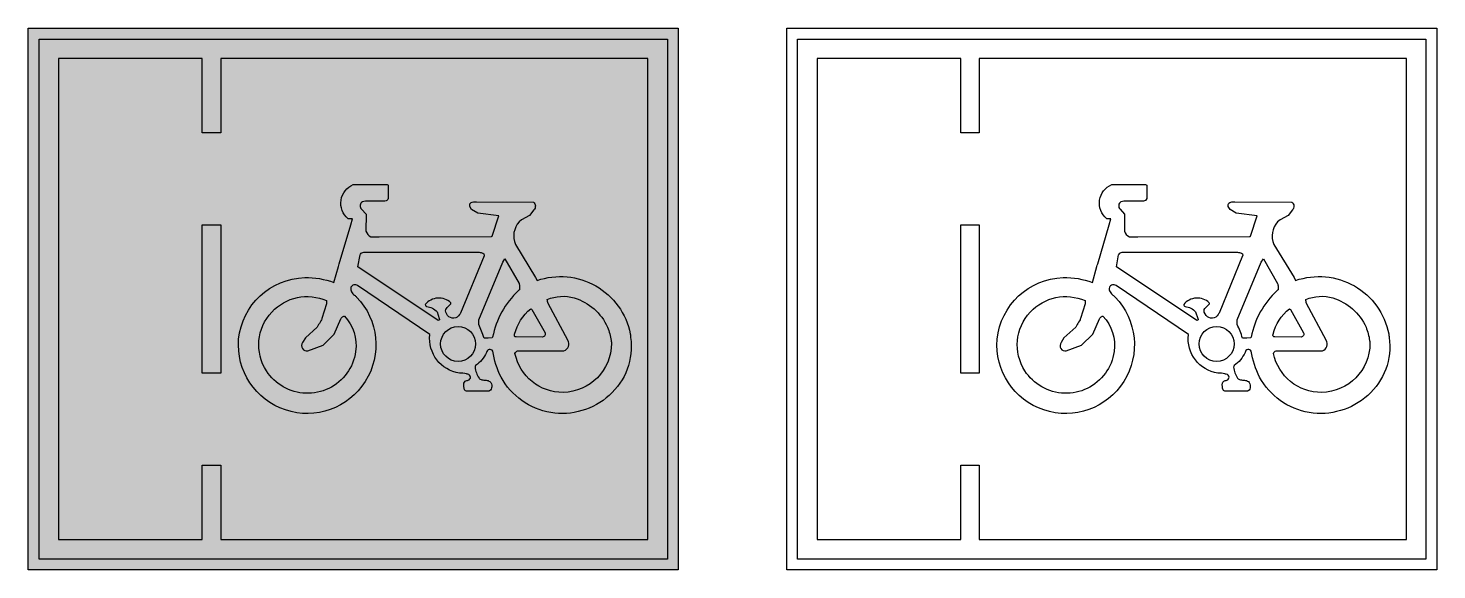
# Model space of a CAD drawing. Extents: x -550 to 750, y 200 to 700.
import ezdxf

# ---------------------------------------------------------------- set-up
doc = ezdxf.new("R2010")
doc.units = 0
doc.header["$MEASUREMENT"] = 0

msp = doc.modelspace()

# ---------------------------------------------------------------- hatches: boundary and pattern name
h = msp.add_hatch(color=5)
h.paths.add_polyline_path([(-550.0000000000001, 200), (-550.0000000000001, 700), (49.99999999999989, 700), (49.99999999999989, 200)])
h.paths.add_polyline_path([(-540.0000000000001, 210), (-540.0000000000001, 690), (39.99999999999989, 690), (39.99999999999989, 210)], flags=16)
h.paths.add_polyline_path([(-372.3150000000001, 672), (-372.3150000000001, 603.5), (-389.3150000000001, 603.5), (-389.3150000000001, 672), (-522.0000000000001, 672), (-522.0000000000001, 228), (-389.3150000000001, 228), (-389.3150000000001, 296.5), (-372.3150000000001, 296.5), (-372.3150000000001, 228), (21.99999999999989, 228), (21.99999999999989, 672)], flags=0)
h.paths.add_polyline_path([(-389.3150000000001, 381.501), (-389.3150000000001, 518.501), (-372.3150000000001, 518.501), (-372.3150000000001, 381.501)], flags=0)
edge = h.paths.add_edge_path(flags=0)
edge.add_arc((-284.7367693041405, 447.0135), 10.17427265649044, -8.219085332201189, 8.219085332201303, ccw=False)
edge.add_line((-274.6670000000001, 445.559), (-278.8670000000001, 431.898))
edge.add_arc((-292.7896948215429, 435.8526602139197), 14.47345046978687, 340.0823434307278, 344.14311203379606, ccw=False)
edge.add_arc((-348.3850486757701, 471.1185736844477), 80.03015982734404, 326.0256645004005, 329.8498486604643, ccw=False)
edge.add_arc((-264.0686197587692, 415.4610205061544), 21.01709137379938, 148.6483033695971, 156.0490550621443)
edge.add_line((-283.2760000000001, 423.9930000000001), (-294.1970000000001, 414.101))
edge.add_line((-294.1970000000001, 414.101), (-296.7170000000001, 409.776))
edge.add_arc((-292.7301012576828, 406.8844555543678), 4.925077751930168, 144.0480658874333, 278.6191559128607)
edge.add_line((-291.9920000000001, 402.015), (-277.8170000000001, 407.423))
edge.add_line((-277.8170000000001, 407.423), (-267.5260000000001, 417.671))
edge.add_line((-267.5260000000001, 417.671), (-261.4360000000001, 431.6780000000001))
edge.add_arc((-256.6223100247669, 429.2916299976564), 5.372743523168203, 119.06015571445829, 153.6302459954175, ccw=False)
edge.add_arc((-258.3316007403163, 432.11715388666), 2.076242761971436, 85.86805292381268, 115.7005428113115, ccw=False)
edge.add_arc((-286.0265380921107, 407.3429015620897), 38.67786979273934, -8.624261214055196, 43.953050262264924, ccw=False)
edge.add_arc((-292.1938801934497, 407.7750602296176), 44.84304180116855, 239.9179378426484, 352.01146367565104, ccw=False)
edge.add_arc((-292.9481160155806, 407.3726029819031), 44.11904348435375, 212.6224340178857, 240.5035399253082, ccw=False)
edge.add_arc((-292.8223454584711, 407.6350392693208), 44.36671682580771, 136.8126598178037, 212.8203199278594, ccw=False)
edge.add_arc((-292.5462676229373, 407.6663516600265), 44.54708428159435, 66.3369845988131, 137.0850417105399, ccw=False)
edge = h.paths.add_edge_path(flags=0)
edge.add_line((-245.7380000000002, 479.644), (-243.7000000000001, 490.687))
edge.add_arc((-240.0908913769314, 489.2071669454748), 3.900714155430319, 130.8446751469668, 157.7050319074946, ccw=False)
edge.add_arc((-239.3510853756146, 487.605533498839), 5.617389990839825, 92.14156805778839, 125.86264221004109, ccw=False)
edge.add_arc((-237.6423859690435, 437.1956954412888), 56.05614804352773, 90.46467250658287, 91.9614255441154, ccw=False)
edge.add_line((-238.0970000000001, 493.25), (-133.8890000000001, 493.111))
edge.add_arc((-136.4068358471598, 474.7562693713769), 18.52661959998522, 70.8718702488037, 82.18912123533948, ccw=False)
edge.add_arc((-130.9189678331887, 490.5853481939751), 1.773220281283503, -2.8882159641913177, 70.8063356035434, ccw=False)
edge.add_arc((-135.9997176714136, 490.7201116670695), 6.855381906799699, 352.18540923980953, 358.1265900100189, ccw=False)
edge.add_line((-129.2080000000002, 489.788), (-150.9110000000001, 437.038))
edge.add_arc((-172.1294859552029, 450.2214800217521), 24.98055827468787, 324.51353322213646, 328.1464688727798, ccw=False)
edge.add_arc((-157.6364912068517, 438.8303230486703), 6.62323658654109, 217.058078553798, 331.9911640348761, ccw=False)
edge.add_line((-162.9220000000001, 434.839), (-164.6020000000001, 437.798))
edge.add_arc((-160.6580902669909, 438.9402265149002), 4.105984095617707, 128.2663460842402, 196.1519580275259, ccw=False)
edge.add_line((-163.2010000000001, 442.164), (-159.9450000000002, 445.409))
edge.add_arc((-162.9109440268577, 445.8237357538117), 2.994800446764631, 352.0397950714687, 372.1293215586406)
edge.add_arc((-171.0466207781327, 434.8311456185639), 16.04590926017068, 46.40962337000123, 141.138456475143)
edge.add_arc((-181.4676354635014, 444.9110114559739), 2.073399328707506, 180.3319233169599, 211.1010197676838)
edge.add_arc((-180.4979265252856, 445.7708526121204), 3.356131730327871, 215.1221057053368, 236.3216977851342)
edge.add_arc((-182.7340318625249, 430.1100847566465), 12.87337918372791, 38.70530073852609, 88.33060277487692, ccw=False)
edge.add_line((-172.6880000000001, 438.16), (-170.5860000000001, 432.082))
edge.add_arc((-171.3018803050368, 431.2995991826161), 1.060488401719899, -105.76460952379011, 47.5421419499138, ccw=False)
edge.add_line((-171.5900000000001, 430.279), (-245.7380000000002, 479.644))
edge = h.paths.add_edge_path(flags=0)
edge.add_arc((-153.2270000000001, 408.523), 16.13299999999998, 0, 180, ccw=False)
edge.add_arc((-153.2270000000001, 408.523), 16.13299999999998, -180, 0, ccw=False)
edge = h.paths.add_edge_path(flags=0)
edge.add_line((-109.9940000000001, 487.056), (-97.00500000000011, 464.296))
edge.add_arc((-107.2829490462019, 460.000857090892), 11.13932175700037, 16.727612777526588, 22.679993058364516, ccw=False)
edge.add_arc((-99.57556767763431, 462.0965637695773), 3.161966096543043, -13.65691247215318, 20.55983472458371, ccw=False)
edge.add_arc((-146.9425167700909, 459.955), 50.45880376109078, -1.5842190393224769, 1.5842190393224769, ccw=False)
edge.add_arc((-49.88960742164266, 404.5664217445296), 71.3310231280449, 130.8044910585522, 132.0428401914546)
edge.add_arc((-43.68253944065123, 399.6679345447952), 79.13680720477961, 133.0052349462727, 168.9682457453809)
edge.add_line((-121.3570000000001, 414.811), (-121.9330000000001, 414.056))
edge.add_line((-121.9330000000001, 414.056), (-125.4910000000001, 413.88))
edge.add_arc((-125.8301768459856, 492.8725322149782), 78.99326038762557, 267.47445449575866, 270.2460141713584, ccw=False)
edge.add_arc((-227.5581723214617, 382.4167002596414), 103.1854364591978, 17.79766509218454, 25.19452473090812)
edge.add_line((-134.1890000000001, 426.342), (-134.1890000000001, 430.867))
edge.add_line((-134.1890000000001, 430.867), (-111.9850000000001, 483.99))
edge.add_line((-111.9850000000001, 483.99), (-109.9940000000001, 487.056))
edge = h.paths.add_edge_path(flags=0)
edge.add_arc((-86.88686567759287, 438.5691481228517), 2.530332991665282, 47.61054426944531, 71.16588328576461, ccw=False)
edge.add_line((-85.18100000000015, 440.438), (-72.99800000000016, 418.771))
edge.add_arc((-75.54384159266294, 417.6259361606071), 2.79150149762038, -84.78267488942708, 24.217172363679822, ccw=False)
edge.add_line((-75.29000000000008, 414.846), (-99.57600000000014, 414.965))
edge.add_arc((-99.52477654278954, 416.7288377693634), 1.764581400559784, 152.9978484993961, 268.3365458498975, ccw=False)
edge.add_arc((-59.23170072209934, 407.2189856725692), 43.11635768578649, 128.4961550627187, 166.1639812896442, ccw=False)
edge = h.paths.add_edge_path(flags=0)
edge.add_line((-98.27800000000013, 402.144), (-55.62500000000011, 402.119))
edge.add_arc((-57.56737154042918, 408.3678531494082), 6.543773596628908, 287.2671508554233, 393.0433610592376)
edge.add_line((-52.08200000000011, 411.936), (-70.13200000000006, 445.706))
edge.add_arc((-61.25679164476701, 449.4876681533456), 9.647296894510239, 179.754527341354, 203.0785363190042, ccw=False)
edge.add_arc((-56.21602874063791, 414.8821676093733), 37.63162891000112, 74.24480728976403, 112.97374056466171, ccw=False)
edge.add_arc((-61.06330570453868, 403.1817602296653), 50.23067925738705, 24.466054928473113, 72.5470578565251, ccw=False)
edge.add_arc((-56.39864414090287, 406.6105558531813), 44.58068219795833, 6.595429797061513, 22.937721015999728, ccw=False)
edge.add_arc((15.35894785130871, 417.4850739889291), 28.06808305202022, 191.8297429883698, 193.5140871129859)
edge.add_arc((-20.01453937169203, 409.2241167977383), 8.259772946582139, -0.43089125074180856, 11.890667037341473, ccw=False)
edge.add_arc((-56.97400339075207, 409.0226437704006), 45.21921812472619, -89.10034115795679, 0.1765739606927923, ccw=False)
edge.add_arc((-56.74552450056947, 408.6979833103753), 44.89156589476241, 191.524805895946, 270.614588734936, ccw=False)
edge.add_arc((-96.53673194778418, 397.9202971842079), 4.568553371232276, 112.4044452719032, 156.6777122079889, ccw=False)
edge = h.paths.add_edge_path(flags=0)
edge.add_line((-179.2670000000001, 417.116), (-245.9670000000001, 462.385))
edge.add_arc((-248.3832372349098, 458.9779786288967), 4.176840552201933, 54.65598387826054, 154.3350617188033)
edge.add_arc((-247.5229069447795, 459.3603890327295), 4.840114112434393, 162.857610036368, 215.2201511753543)
edge.add_arc((-243.8312460686516, 460.5734783166703), 8.630955901139373, 207.6433855333192, 234.3389383134453)
edge.add_arc((-286.5606422532345, 409.7166777584987), 57.82245951418396, 46.70825267499532, 49.31083595752739, ccw=False)
edge.add_arc((-292.5446193386084, 407.7386205694295), 63.43646331804095, -184.59713967085895, 43.99837929304192, ccw=False)
edge.add_arc((-292.6940502479218, 406.4828651583531), 63.40075598313874, 91.8935678370612, 174.2607757143302, ccw=False)
edge.add_arc((-293.2618136005157, 399.0533532318528), 70.81211689830374, 68.99738217330872, 91.23577889827652, ccw=False)
edge.add_line((-267.8820000000001, 465.161), (-263.6970000000001, 479.878))
edge.add_arc((-220.310645503202, 468.6000734065303), 44.82819854477221, 161.9512752015241, 165.4289079201348, ccw=False)
edge.add_line((-262.9330000000002, 482.489), (-252.3590000000002, 518.317))
edge.add_line((-252.3590000000002, 518.317), (-250.7130000000001, 524.076))
edge.add_line((-250.7130000000001, 524.076), (-254.6800000000001, 524.053))
edge.add_arc((-242.7340042812731, 538.4193660954221), 18.6841988990574, 112.6224076026678, 230.2556226905365, ccw=False)
edge.add_line((-249.9210000000001, 555.6659999999999), (-218.7700000000001, 555.7))
edge.add_arc((-218.8625459353252, 554.447597138332), 1.2558175337443, 24.63162379394629, 85.77382655735948, ccw=False)
edge.add_line((-217.7210000000001, 554.971), (-217.6980000000001, 542.743))
edge.add_arc((-221.3982073442695, 544.0829437982449), 3.935350527340505, 279.9680816918855, 340.093327014786, ccw=False)
edge.add_line((-220.7170000000001, 540.207), (-238.7720000000001, 540.158))
edge.add_arc((-237.2464867498562, 521.9992122341486), 18.2227540125416, 94.8021218957068, 103.6536288298536)
edge.add_arc((-239.357309389149, 536.0499551933779), 4.262992149900499, 120.923001195687, 227.122326784529)
edge.add_line((-242.2580000000002, 532.9259999999999), (-238.1080000000001, 528.323))
edge.add_line((-238.1080000000001, 528.323), (-238.3130000000002, 512.668))
edge.add_arc((-229.536816659846, 515.5151235551665), 9.2264568799937, 197.9738288859656, 242.7316316126322)
edge.add_line((-233.7640000000001, 507.314), (-229.3380000000001, 507.306))
edge.add_arc((-228.4272524461367, 479.5211896549827), 27.79973285870657, 87.52548763496299, 91.87740400840318, ccw=False)
edge.add_line((-227.2270000000001, 507.295), (-226.0420000000001, 507.295))
edge.add_line((-226.0420000000001, 507.295), (-122.8070000000001, 507.582))
edge.add_arc((-123.8482643960981, 510.5276464576795), 3.124270250189824, 289.468127494109, 309.6185574101256)
edge.add_line((-121.8560000000001, 508.121), (-115.6640000000001, 526.6419999999999))
edge.add_line((-115.6640000000001, 526.6419999999999), (-135.1330000000002, 529.1990000000001))
edge.add_line((-135.1330000000002, 529.1990000000001), (-140.7450000000001, 532.742))
edge.add_line((-140.7450000000001, 532.742), (-142.412, 535.446))
edge.add_arc((-137.3456231768675, 536.615471265258), 5.199599710962182, 174.3541960097356, 192.9979171868591, ccw=False)
edge.add_arc((-140.0299145926377, 536.9213132595796), 2.498566062993701, 137.6342213712652, 175.2779580271107, ccw=False)
edge.add_arc((-139.552661574027, 536.1414850477403), 3.386267467523829, 99.83371680108752, 133.3226499484465, ccw=False)
edge.add_arc((-137.7459533870912, 524.1661353888761), 15.49650429016615, 84.52719175760461, 98.85350911302089, ccw=False)
edge.add_line((-136.2680000000001, 539.592), (-83.69600000000014, 539.535))
edge.add_arc((-86.958612308078, 535.7102580063029), 5.027254756939541, -43.73179101965792, 49.53489042535398, ccw=False)
edge.add_line((-83.32600000000014, 532.235), (-87.34400000000016, 527.029))
edge.add_line((-87.34400000000016, 527.029), (-94.59600000000012, 523.224))
edge.add_line((-94.59600000000012, 523.224), (-96.8850000000001, 521.1519999999999))
edge.add_arc((-82.43415648145827, 508.0465542487427), 19.50844911151395, 137.7951677273127, 203.073390973758)
edge.add_line((-100.3820000000001, 500.401), (-81.73900000000015, 469.796))
edge.add_line((-81.73900000000015, 469.796), (-80.30300000000011, 467.098))
edge.add_arc((-58.72829393789414, 405.1409429747023), 65.605981868289, 11.196547221325375, 109.1991555006837, ccw=False)
edge.add_arc((-85.70666066313817, 406.8693713786878), 91.9969393589175, 4.72220726249509, 6.873907665718377, ccw=False)
edge.add_arc((-53.39567108569932, 406.0257199023379), 59.96735297172371, -48.631136816524304, 8.068931674305418, ccw=False)
edge.add_arc((-57.0552065632018, 408.818189589036), 64.48791273054196, 208.7157809584082, 312.16924191717055, ccw=False)
edge.add_arc((-38.40518903201233, 414.8395820594395), 83.81812166549996, 188.8695907818918, 206.1995358646199, ccw=False)
edge.add_arc((-123.8459036612936, 400.2757783881041), 3.095229582309252, 31.99999626757655, 173.9686917267738)
edge.add_arc((-156.38051937099, 414.9363359696192), 32.75955419134027, 306.2098426259724, 334.04962476582136, ccw=False)
edge.add_arc((-135.3151129171011, 387.0903343033386), 2.220908116217218, 140.466744961739, 179.7506401237418)
edge.add_arc((-116.8112892682846, 388.9319472217756), 20.80552007368848, 185.0514934632542, 214.9912299218389)
edge.add_arc((-130.6354055215192, 379.4114773064393), 4.022763930394254, 216.813284404743, 260.6639100686031)
edge.add_arc((-124.6012286414893, 414.1904789469174), 39.3212096952867, 260.2089786121091, 265.9183988002225)
edge.add_arc((-127.7826541263211, 368.193068735483), 6.786727391154695, 55.61660351887838, 86.76779422705329, ccw=False)
edge.add_arc((-127.4655591487018, 369.726012084928), 5.376586445430986, -7.502437001769124, 49.16639170773328, ccw=False)
edge.add_arc((-130.2996438872383, 369.5251951663328), 8.180012616137658, 340.6437115598348, 356.4872467972988, ccw=False)
edge.add_arc((-125.2576949593061, 368.0017201522295), 2.927460106520222, 290.2385493199862, 336.063937995944, ccw=False)
edge.add_arc((-127.9210681737116, 375.8957013156336), 11.25779737365621, 282.38760528236537, 289.058616276017, ccw=False)
edge.add_line((-125.5060000000001, 364.9), (-144.6200000000001, 364.864))
edge.add_arc((-143.6969543919855, 371.7854034745519), 6.982681379814917, 247.82920928831942, 262.40379654606295, ccw=False)
edge.add_arc((-145.6519478850803, 366.8853729507255), 1.707628501686316, 203.6631960020996, 246.5315769984816, ccw=False)
edge.add_arc((-136.4624985747058, 370.2791663614091), 11.50119085607485, 170.4111432962244, 200.7734286020953, ccw=False)
edge.add_arc((-144.3938563369541, 371.5538775715861), 3.468904507694295, 130.5928226901096, 169.3493702590289, ccw=False)
edge.add_arc((-145.0823862556883, 372.0855300151682), 2.623152514811634, 94.38615568425939, 126.7259347549033, ccw=False)
edge.add_arc((-145.5277276975222, 378.9677411497578), 4.273753816607961, 273.2827203393327, 293.9183646939848)
edge.add_arc((-144.5711970605811, 377.7380856190251), 2.787340899216601, 286.169044293209, 443.5897579722203)
edge.add_arc((-150.1223818260995, 366.7570182548819), 14.94847883998748, 66.91025564363358, 72.20119950789056)
edge.add_arc((-151.294780830519, 349.7886229426591), 31.7252892402902, 79.5728993883582, 91.19605274691182)
edge.add_arc((-147.2656427358922, 413.3820725205084), 32.21845870253834, 173.3448051713755, 261.6273460560751, ccw=False)
h = msp.add_hatch(color=7)
h.paths.add_polyline_path([(-540.0000000000001, 210), (-540.0000000000001, 690), (39.99999999999989, 690), (39.99999999999989, 210)])
h.paths.add_polyline_path([(-372.3150000000001, 672), (-372.3150000000001, 603.5), (-389.3150000000001, 603.5), (-389.3150000000001, 672), (-522.0000000000001, 672), (-522.0000000000001, 228), (-389.3150000000001, 228), (-389.3150000000001, 296.5), (-372.3150000000001, 296.5), (-372.3150000000001, 228), (21.99999999999989, 228), (21.99999999999989, 672)], flags=16)
h.paths.add_polyline_path([(-389.3150000000001, 381.501), (-389.3150000000001, 518.501), (-372.3150000000001, 518.501), (-372.3150000000001, 381.501)], flags=0)
edge = h.paths.add_edge_path(flags=0)
edge.add_line((-179.2670000000001, 417.116), (-245.9670000000001, 462.385))
edge.add_arc((-248.3832372349098, 458.9779786288967), 4.176840552201933, 54.65598387826054, 154.3350617188033)
edge.add_arc((-247.5229069447795, 459.3603890327295), 4.840114112434393, 162.857610036368, 215.2201511753543)
edge.add_arc((-243.8312460686516, 460.5734783166703), 8.630955901139373, 207.6433855333192, 234.3389383134453)
edge.add_arc((-286.5606422532345, 409.7166777584987), 57.82245951418396, 46.70825267499532, 49.31083595752739, ccw=False)
edge.add_arc((-292.5446193386084, 407.7386205694295), 63.43646331804095, -184.59713967085895, 43.99837929304192, ccw=False)
edge.add_arc((-292.6940502479218, 406.4828651583531), 63.40075598313874, 91.8935678370612, 174.2607757143302, ccw=False)
edge.add_arc((-293.2618136005157, 399.0533532318528), 70.81211689830374, 68.99738217330872, 91.23577889827652, ccw=False)
edge.add_line((-267.8820000000001, 465.161), (-263.6970000000001, 479.878))
edge.add_arc((-220.310645503202, 468.6000734065303), 44.82819854477221, 161.9512752015241, 165.4289079201348, ccw=False)
edge.add_line((-262.9330000000002, 482.489), (-252.3590000000002, 518.317))
edge.add_line((-252.3590000000002, 518.317), (-250.7130000000001, 524.076))
edge.add_line((-250.7130000000001, 524.076), (-254.6800000000001, 524.053))
edge.add_arc((-242.7340042812731, 538.4193660954221), 18.6841988990574, 112.6224076026678, 230.2556226905365, ccw=False)
edge.add_line((-249.9210000000001, 555.6659999999999), (-218.7700000000001, 555.7))
edge.add_arc((-218.8625459353252, 554.447597138332), 1.2558175337443, 24.63162379394629, 85.77382655735948, ccw=False)
edge.add_line((-217.7210000000001, 554.971), (-217.6980000000001, 542.743))
edge.add_arc((-221.3982073442695, 544.0829437982449), 3.935350527340505, 279.9680816918855, 340.093327014786, ccw=False)
edge.add_line((-220.7170000000001, 540.207), (-238.7720000000001, 540.158))
edge.add_arc((-237.2464867498562, 521.9992122341486), 18.2227540125416, 94.8021218957068, 103.6536288298536)
edge.add_arc((-239.357309389149, 536.0499551933779), 4.262992149900499, 120.923001195687, 227.122326784529)
edge.add_line((-242.2580000000002, 532.9259999999999), (-238.1080000000001, 528.323))
edge.add_line((-238.1080000000001, 528.323), (-238.3130000000002, 512.668))
edge.add_arc((-229.536816659846, 515.5151235551665), 9.2264568799937, 197.9738288859656, 242.7316316126322)
edge.add_line((-233.7640000000001, 507.314), (-229.3380000000001, 507.306))
edge.add_arc((-228.4272524461367, 479.5211896549827), 27.79973285870657, 87.52548763496299, 91.87740400840318, ccw=False)
edge.add_line((-227.2270000000001, 507.295), (-226.0420000000001, 507.295))
edge.add_line((-226.0420000000001, 507.295), (-122.8070000000001, 507.582))
edge.add_arc((-123.8482643960981, 510.5276464576795), 3.124270250189824, 289.468127494109, 309.6185574101256)
edge.add_line((-121.8560000000001, 508.121), (-115.6640000000001, 526.6419999999999))
edge.add_line((-115.6640000000001, 526.6419999999999), (-135.1330000000002, 529.1990000000001))
edge.add_line((-135.1330000000002, 529.1990000000001), (-140.7450000000001, 532.742))
edge.add_line((-140.7450000000001, 532.742), (-142.412, 535.446))
edge.add_arc((-137.3456231768675, 536.615471265258), 5.199599710962182, 174.3541960097356, 192.9979171868591, ccw=False)
edge.add_arc((-140.0299145926377, 536.9213132595796), 2.498566062993701, 137.6342213712652, 175.2779580271107, ccw=False)
edge.add_arc((-139.552661574027, 536.1414850477403), 3.386267467523829, 99.83371680108752, 133.3226499484465, ccw=False)
edge.add_arc((-137.7459533870912, 524.1661353888761), 15.49650429016615, 84.52719175760461, 98.85350911302089, ccw=False)
edge.add_line((-136.2680000000001, 539.592), (-83.69600000000014, 539.535))
edge.add_arc((-86.958612308078, 535.7102580063029), 5.027254756939541, -43.73179101965792, 49.53489042535398, ccw=False)
edge.add_line((-83.32600000000014, 532.235), (-87.34400000000016, 527.029))
edge.add_line((-87.34400000000016, 527.029), (-94.59600000000012, 523.224))
edge.add_line((-94.59600000000012, 523.224), (-96.8850000000001, 521.1519999999999))
edge.add_arc((-82.43415648145827, 508.0465542487427), 19.50844911151395, 137.7951677273127, 203.073390973758)
edge.add_line((-100.3820000000001, 500.401), (-81.73900000000015, 469.796))
edge.add_line((-81.73900000000015, 469.796), (-80.30300000000011, 467.098))
edge.add_arc((-58.72829393789414, 405.1409429747023), 65.605981868289, 11.196547221325375, 109.1991555006837, ccw=False)
edge.add_arc((-85.70666066313817, 406.8693713786878), 91.9969393589175, 4.72220726249509, 6.873907665718377, ccw=False)
edge.add_arc((-53.39567108569932, 406.0257199023379), 59.96735297172371, -48.631136816524304, 8.068931674305418, ccw=False)
edge.add_arc((-57.0552065632018, 408.818189589036), 64.48791273054196, 208.7157809584082, 312.16924191717055, ccw=False)
edge.add_arc((-38.40518903201233, 414.8395820594395), 83.81812166549996, 188.8695907818918, 206.1995358646199, ccw=False)
edge.add_arc((-123.8459036612936, 400.2757783881041), 3.095229582309252, 31.99999626757655, 173.9686917267738)
edge.add_arc((-156.38051937099, 414.9363359696192), 32.75955419134027, 306.2098426259724, 334.04962476582136, ccw=False)
edge.add_arc((-135.3151129171011, 387.0903343033386), 2.220908116217218, 140.466744961739, 179.7506401237418)
edge.add_arc((-116.8112892682846, 388.9319472217756), 20.80552007368848, 185.0514934632542, 214.9912299218389)
edge.add_arc((-130.6354055215192, 379.4114773064393), 4.022763930394254, 216.813284404743, 260.6639100686031)
edge.add_arc((-124.6012286414893, 414.1904789469174), 39.3212096952867, 260.2089786121091, 265.9183988002225)
edge.add_arc((-127.7826541263211, 368.193068735483), 6.786727391154695, 55.61660351887838, 86.76779422705329, ccw=False)
edge.add_arc((-127.4655591487018, 369.726012084928), 5.376586445430986, -7.502437001769124, 49.16639170773328, ccw=False)
edge.add_arc((-130.2996438872383, 369.5251951663328), 8.180012616137658, 340.6437115598348, 356.4872467972988, ccw=False)
edge.add_arc((-125.2576949593061, 368.0017201522295), 2.927460106520222, 290.2385493199862, 336.063937995944, ccw=False)
edge.add_arc((-127.9210681737116, 375.8957013156336), 11.25779737365621, 282.38760528236537, 289.058616276017, ccw=False)
edge.add_line((-125.5060000000001, 364.9), (-144.6200000000001, 364.864))
edge.add_arc((-143.6969543919855, 371.7854034745519), 6.982681379814917, 247.82920928831942, 262.40379654606295, ccw=False)
edge.add_arc((-145.6519478850803, 366.8853729507255), 1.707628501686316, 203.6631960020996, 246.5315769984816, ccw=False)
edge.add_arc((-136.4624985747058, 370.2791663614091), 11.50119085607485, 170.4111432962244, 200.7734286020953, ccw=False)
edge.add_arc((-144.3938563369541, 371.5538775715861), 3.468904507694295, 130.5928226901096, 169.3493702590289, ccw=False)
edge.add_arc((-145.0823862556883, 372.0855300151682), 2.623152514811634, 94.38615568425939, 126.7259347549033, ccw=False)
edge.add_arc((-145.5277276975222, 378.9677411497578), 4.273753816607961, 273.2827203393327, 293.9183646939848)
edge.add_arc((-144.5711970605811, 377.7380856190251), 2.787340899216601, 286.169044293209, 443.5897579722203)
edge.add_arc((-150.1223818260995, 366.7570182548819), 14.94847883998748, 66.91025564363358, 72.20119950789056)
edge.add_arc((-151.294780830519, 349.7886229426591), 31.7252892402902, 79.5728993883582, 91.19605274691182)
edge.add_arc((-147.2656427358922, 413.3820725205084), 32.21845870253834, 173.3448051713755, 261.6273460560751, ccw=False)
edge = h.paths.add_edge_path(flags=0)
edge.add_arc((-284.7367693041405, 447.0135), 10.17427265649044, -8.219085332201189, 8.219085332201303, ccw=False)
edge.add_line((-274.6670000000001, 445.559), (-278.8670000000001, 431.898))
edge.add_arc((-292.7896948215429, 435.8526602139197), 14.47345046978687, 340.0823434307278, 344.14311203379606, ccw=False)
edge.add_arc((-348.3850486757701, 471.1185736844477), 80.03015982734404, 326.0256645004005, 329.8498486604643, ccw=False)
edge.add_arc((-264.0686197587692, 415.4610205061544), 21.01709137379938, 148.6483033695971, 156.0490550621443)
edge.add_line((-283.2760000000001, 423.9930000000001), (-294.1970000000001, 414.101))
edge.add_line((-294.1970000000001, 414.101), (-296.7170000000001, 409.776))
edge.add_arc((-292.7301012576828, 406.8844555543678), 4.925077751930168, 144.0480658874333, 278.6191559128607)
edge.add_line((-291.9920000000001, 402.015), (-277.8170000000001, 407.423))
edge.add_line((-277.8170000000001, 407.423), (-267.5260000000001, 417.671))
edge.add_line((-267.5260000000001, 417.671), (-261.4360000000001, 431.6780000000001))
edge.add_arc((-256.6223100247669, 429.2916299976564), 5.372743523168203, 119.06015571445829, 153.6302459954175, ccw=False)
edge.add_arc((-258.3316007403163, 432.11715388666), 2.076242761971436, 85.86805292381268, 115.7005428113115, ccw=False)
edge.add_arc((-286.0265380921107, 407.3429015620897), 38.67786979273934, -8.624261214055196, 43.953050262264924, ccw=False)
edge.add_arc((-292.1938801934497, 407.7750602296176), 44.84304180116855, 239.9179378426484, 352.01146367565104, ccw=False)
edge.add_arc((-292.9481160155806, 407.3726029819031), 44.11904348435375, 212.6224340178857, 240.5035399253082, ccw=False)
edge.add_arc((-292.8223454584711, 407.6350392693208), 44.36671682580771, 136.8126598178037, 212.8203199278594, ccw=False)
edge.add_arc((-292.5462676229373, 407.6663516600265), 44.54708428159435, 66.3369845988131, 137.0850417105399, ccw=False)
edge = h.paths.add_edge_path(flags=0)
edge.add_arc((-153.2270000000001, 408.523), 16.13299999999998, 0, 180, ccw=False)
edge.add_arc((-153.2270000000001, 408.523), 16.13299999999998, -180, 0, ccw=False)
edge = h.paths.add_edge_path(flags=0)
edge.add_line((-245.7380000000002, 479.644), (-243.7000000000001, 490.687))
edge.add_arc((-240.0908913769314, 489.2071669454748), 3.900714155430319, 130.8446751469668, 157.7050319074946, ccw=False)
edge.add_arc((-239.3510853756146, 487.605533498839), 5.617389990839825, 92.14156805778839, 125.86264221004109, ccw=False)
edge.add_arc((-237.6423859690435, 437.1956954412888), 56.05614804352773, 90.46467250658287, 91.9614255441154, ccw=False)
edge.add_line((-238.0970000000001, 493.25), (-133.8890000000001, 493.111))
edge.add_arc((-136.4068358471598, 474.7562693713769), 18.52661959998522, 70.8718702488037, 82.18912123533948, ccw=False)
edge.add_arc((-130.9189678331887, 490.5853481939751), 1.773220281283503, -2.8882159641913177, 70.8063356035434, ccw=False)
edge.add_arc((-135.9997176714136, 490.7201116670695), 6.855381906799699, 352.18540923980953, 358.1265900100189, ccw=False)
edge.add_line((-129.2080000000002, 489.788), (-150.9110000000001, 437.038))
edge.add_arc((-172.1294859552029, 450.2214800217521), 24.98055827468787, 324.51353322213646, 328.1464688727798, ccw=False)
edge.add_arc((-157.6364912068517, 438.8303230486703), 6.62323658654109, 217.058078553798, 331.9911640348761, ccw=False)
edge.add_line((-162.9220000000001, 434.839), (-164.6020000000001, 437.798))
edge.add_arc((-160.6580902669909, 438.9402265149002), 4.105984095617707, 128.2663460842402, 196.1519580275259, ccw=False)
edge.add_line((-163.2010000000001, 442.164), (-159.9450000000002, 445.409))
edge.add_arc((-162.9109440268577, 445.8237357538117), 2.994800446764631, 352.0397950714687, 372.1293215586406)
edge.add_arc((-171.0466207781327, 434.8311456185639), 16.04590926017068, 46.40962337000123, 141.138456475143)
edge.add_arc((-181.4676354635014, 444.9110114559739), 2.073399328707506, 180.3319233169599, 211.1010197676838)
edge.add_arc((-180.4979265252856, 445.7708526121204), 3.356131730327871, 215.1221057053368, 236.3216977851342)
edge.add_arc((-182.7340318625249, 430.1100847566465), 12.87337918372791, 38.70530073852609, 88.33060277487692, ccw=False)
edge.add_line((-172.6880000000001, 438.16), (-170.5860000000001, 432.082))
edge.add_arc((-171.3018803050368, 431.2995991826161), 1.060488401719899, -105.76460952379011, 47.5421419499138, ccw=False)
edge.add_line((-171.5900000000001, 430.279), (-245.7380000000002, 479.644))
edge = h.paths.add_edge_path(flags=0)
edge.add_arc((-86.88686567759287, 438.5691481228517), 2.530332991665282, 47.61054426944531, 71.16588328576461, ccw=False)
edge.add_line((-85.18100000000015, 440.438), (-72.99800000000016, 418.771))
edge.add_arc((-75.54384159266294, 417.6259361606071), 2.79150149762038, -84.78267488942708, 24.217172363679822, ccw=False)
edge.add_line((-75.29000000000008, 414.846), (-99.57600000000014, 414.965))
edge.add_arc((-99.52477654278954, 416.7288377693634), 1.764581400559784, 152.9978484993961, 268.3365458498975, ccw=False)
edge.add_arc((-59.23170072209934, 407.2189856725692), 43.11635768578649, 128.4961550627187, 166.1639812896442, ccw=False)
edge = h.paths.add_edge_path(flags=0)
edge.add_line((-109.9940000000001, 487.056), (-97.00500000000011, 464.296))
edge.add_arc((-107.2829490462019, 460.000857090892), 11.13932175700037, 16.727612777526588, 22.679993058364516, ccw=False)
edge.add_arc((-99.57556767763431, 462.0965637695773), 3.161966096543043, -13.65691247215318, 20.55983472458371, ccw=False)
edge.add_arc((-146.9425167700909, 459.955), 50.45880376109078, -1.5842190393224769, 1.5842190393224769, ccw=False)
edge.add_arc((-49.88960742164266, 404.5664217445296), 71.3310231280449, 130.8044910585522, 132.0428401914546)
edge.add_arc((-43.68253944065123, 399.6679345447952), 79.13680720477961, 133.0052349462727, 168.9682457453809)
edge.add_line((-121.3570000000001, 414.811), (-121.9330000000001, 414.056))
edge.add_line((-121.9330000000001, 414.056), (-125.4910000000001, 413.88))
edge.add_arc((-125.8301768459856, 492.8725322149782), 78.99326038762557, 267.47445449575866, 270.2460141713584, ccw=False)
edge.add_arc((-227.5581723214617, 382.4167002596414), 103.1854364591978, 17.79766509218454, 25.19452473090812)
edge.add_line((-134.1890000000001, 426.342), (-134.1890000000001, 430.867))
edge.add_line((-134.1890000000001, 430.867), (-111.9850000000001, 483.99))
edge.add_line((-111.9850000000001, 483.99), (-109.9940000000001, 487.056))
edge = h.paths.add_edge_path(flags=0)
edge.add_line((-98.27800000000013, 402.144), (-55.62500000000011, 402.119))
edge.add_arc((-57.56737154042918, 408.3678531494082), 6.543773596628908, 287.2671508554233, 393.0433610592376)
edge.add_line((-52.08200000000011, 411.936), (-70.13200000000006, 445.706))
edge.add_arc((-61.25679164476701, 449.4876681533456), 9.647296894510239, 179.754527341354, 203.0785363190042, ccw=False)
edge.add_arc((-56.21602874063791, 414.8821676093733), 37.63162891000112, 74.24480728976403, 112.97374056466171, ccw=False)
edge.add_arc((-61.06330570453868, 403.1817602296653), 50.23067925738705, 24.466054928473113, 72.5470578565251, ccw=False)
edge.add_arc((-56.39864414090287, 406.6105558531813), 44.58068219795833, 6.595429797061513, 22.937721015999728, ccw=False)
edge.add_arc((15.35894785130871, 417.4850739889291), 28.06808305202022, 191.8297429883698, 193.5140871129859)
edge.add_arc((-20.01453937169203, 409.2241167977383), 8.259772946582139, -0.43089125074180856, 11.890667037341473, ccw=False)
edge.add_arc((-56.97400339075207, 409.0226437704006), 45.21921812472619, -89.10034115795679, 0.1765739606927923, ccw=False)
edge.add_arc((-56.74552450056947, 408.6979833103753), 44.89156589476241, 191.524805895946, 270.614588734936, ccw=False)
edge.add_arc((-96.53673194778418, 397.9202971842079), 4.568553371232276, 112.4044452719032, 156.6777122079889, ccw=False)

# ---------------------------------------------------------------- linework, layer by layer
at = {"color": 5}
msp.add_lwpolyline([(-550.0000000000001, 200), (-550.0000000000001, 700), (49.99999999999989, 700), (49.99999999999989, 200)], close=True, dxfattribs=at)
for points in [[(-540.0000000000001, 210), (-540.0000000000001, 690), (39.99999999999989, 690), (39.99999999999989, 210)], [(150, 200), (150, 700), (750, 700), (750, 200)], [(160, 210), (160, 690), (740, 690), (740, 210)], [(-372.3150000000001, 672), (-372.3150000000001, 603.5), (-389.3150000000001, 603.5), (-389.3150000000001, 672), (-522.0000000000001, 672), (-522.0000000000001, 228), (-389.3150000000001, 228), (-389.3150000000001, 296.5), (-372.3150000000001, 296.5), (-372.3150000000001, 228), (21.99999999999989, 228), (21.99999999999989, 672)], [(327.685, 672), (327.685, 603.5), (310.685, 603.5), (310.685, 672), (178, 672), (178, 228), (310.685, 228), (310.685, 296.5), (327.685, 296.5), (327.685, 228), (722, 228), (722, 672)], [(-389.3150000000001, 381.501), (-389.3150000000001, 518.501), (-372.3150000000001, 518.501), (-372.3150000000001, 381.501)], [(310.685, 381.501), (310.685, 518.501), (327.685, 518.501), (327.685, 381.501)]]:
    msp.add_lwpolyline(points, close=True)
for points in [[(-179.2670000000001, 417.116), (-245.9670000000001, 462.385, 0.464604), (-252.1480000000001, 460.787, 0.232535), (-251.4770000000001, 456.569, 0.117011), (-248.8630000000002, 453.561, -0.0113564), (-246.9110000000001, 451.804, -1.54866), (-355.7770000000001, 412.823, -0.375712), (-294.7890000000001, 469.849, -0.097339), (-267.8820000000001, 465.161), (-263.6970000000001, 479.878, -0.0151752), (-262.9330000000002, 482.489), (-252.3590000000002, 518.317), (-250.7130000000001, 524.076), (-254.6800000000001, 524.053, -0.563662), (-249.9210000000001, 555.6659999999999), (-218.7700000000001, 555.7, -0.273298), (-217.7210000000001, 554.971), (-217.6980000000001, 542.743, -0.268535), (-220.7170000000001, 540.207), (-238.7720000000001, 540.158, 0.0386412), (-241.5480000000001, 539.707, 0.4996680000000001), (-242.2580000000002, 532.9259999999999), (-238.1080000000001, 528.323), (-238.3130000000002, 512.668, 0.197814), (-233.7640000000001, 507.314), (-229.3380000000001, 507.306, -0.0189911), (-227.2270000000001, 507.295), (-226.0420000000001, 507.295), (-122.8070000000001, 507.582, 0.08815010000000001), (-121.8560000000001, 508.121), (-115.6640000000001, 526.6419999999999), (-135.1330000000002, 529.1990000000001), (-140.7450000000001, 532.742), (-142.412, 535.446, -0.0815285), (-142.5200000000001, 537.127, -0.165745), (-141.8760000000001, 538.605, -0.147172), (-140.1310000000001, 539.4780000000001, -0.06259189999999999), (-136.2680000000001, 539.592), (-83.69600000000014, 539.535, -0.431013), (-83.32600000000014, 532.235), (-87.34400000000016, 527.029), (-94.59600000000012, 523.224), (-96.8850000000001, 521.1519999999999, 0.292791), (-100.3820000000001, 500.401), (-81.73900000000015, 469.796), (-80.30300000000011, 467.098, -0.45574), (5.628999999999792, 417.88, -0.00938884), (5.977999999999952, 414.443, -0.252575), (-13.76300000000015, 361.022, -0.484784), (-113.6120000000001, 377.834, -0.07576060000000001), (-121.2210000000001, 401.916, 0.713087), (-126.9240000000001, 400.601, -0.122075), (-137.0280000000001, 388.504, 0.173107), (-137.5360000000001, 387.1, 0.131385), (-133.8560000000001, 377.001, 0.193704), (-131.2880000000001, 375.442, 0.0249172), (-127.4000000000001, 374.969, -0.136766), (-123.9500000000002, 373.794, -0.25243), (-122.1350000000001, 369.024, -0.0692408), (-122.5820000000001, 366.814, -0.202659), (-124.2450000000001, 365.255, -0.029116), (-125.5060000000001, 364.9), (-144.6200000000001, 364.864, -0.0636795), (-146.3320000000001, 365.319, -0.189261), (-147.2160000000001, 366.2, -0.133261), (-147.8030000000001, 372.195, -0.170738), (-146.6510000000001, 374.188, -0.142053), (-145.2830000000001, 374.701, 0.0902841), (-143.7950000000001, 375.061, 0.8201), (-144.2600000000001, 380.508, 0.0230902), (-145.5530000000001, 380.99, 0.0507591), (-151.9570000000001, 381.5069999999999, -0.405461)], [(520.7330000000001, 417.116), (454.033, 462.385, 0.464604), (447.852, 460.787, 0.232535), (448.523, 456.569, 0.117011), (451.1369999999999, 453.561, -0.0113564), (453.089, 451.804, -1.54866), (344.223, 412.823, -0.375712), (405.211, 469.849, -0.097339), (432.1180000000001, 465.161), (436.3030000000001, 479.878, -0.0151752), (437.067, 482.489), (447.641, 518.317), (449.287, 524.076), (445.32, 524.053, -0.563662), (450.079, 555.6659999999999), (481.23, 555.7, -0.273298), (482.279, 554.971), (482.302, 542.743, -0.268535), (479.283, 540.207), (461.228, 540.158, 0.0386412), (458.452, 539.707, 0.4996680000000001), (457.742, 532.9259999999999), (461.892, 528.323), (461.687, 512.668, 0.197814), (466.236, 507.314), (470.662, 507.306, -0.0189911), (472.773, 507.295), (473.958, 507.295), (577.193, 507.582, 0.08815010000000001), (578.144, 508.121), (584.336, 526.6419999999999), (564.867, 529.1990000000001), (559.255, 532.742), (557.5880000000001, 535.446, -0.0815285), (557.48, 537.127, -0.165745), (558.124, 538.605, -0.147172), (559.869, 539.4780000000001, -0.06259189999999999), (563.732, 539.592), (616.304, 539.535, -0.431013), (616.674, 532.235), (612.656, 527.029), (605.404, 523.224), (603.115, 521.1519999999999, 0.292791), (599.618, 500.401), (618.261, 469.796), (619.697, 467.098, -0.45574), (705.6289999999999, 417.88, -0.00938884), (705.9780000000001, 414.443, -0.252575), (686.237, 361.022, -0.484784), (586.388, 377.834, -0.07576060000000001), (578.779, 401.916, 0.713087), (573.076, 400.601, -0.122075), (562.972, 388.504, 0.173107), (562.464, 387.1, 0.131385), (566.144, 377.001, 0.193704), (568.712, 375.442, 0.0249172), (572.6, 374.969, -0.136766), (576.05, 373.794, -0.25243), (577.865, 369.024, -0.0692408), (577.418, 366.814, -0.202659), (575.755, 365.255, -0.029116), (574.494, 364.9), (555.38, 364.864, -0.0636795), (553.668, 365.319, -0.189261), (552.784, 366.2, -0.133261), (552.197, 372.195, -0.170738), (553.349, 374.188, -0.142053), (554.717, 374.701, 0.0902841), (556.205, 375.061, 0.8201), (555.74, 380.508, 0.0230902), (554.447, 380.99, 0.0507591), (548.043, 381.5069999999999, -0.405461)], [(-245.7380000000002, 479.644), (-243.7000000000001, 490.687, -0.11774), (-242.6420000000001, 492.158, -0.148207), (-239.5610000000001, 493.219, -0.00653091), (-238.0970000000001, 493.25), (-133.8890000000001, 493.111, -0.049421), (-130.3360000000001, 492.26, -0.333114), (-129.1480000000001, 490.496, -0.0259291), (-129.2080000000002, 489.788), (-150.9110000000001, 437.038, -0.015853), (-151.7890000000001, 435.72, -0.548239), (-162.9220000000001, 434.839), (-164.6020000000001, 437.798, -0.305185), (-163.2010000000001, 442.164), (-159.9450000000002, 445.409, 0.0878823), (-159.9830000000002, 446.453, 0.438599), (-183.5410000000001, 444.899, 0.135068), (-183.2430000000002, 443.84, 0.0927654), (-182.3590000000002, 442.978, -0.21998), (-172.6880000000001, 438.16), (-170.5860000000001, 432.082, -0.790509), (-171.5900000000001, 430.279)], [(-109.9940000000001, 487.056), (-97.00500000000011, 464.296, -0.025978), (-96.61500000000012, 463.207, -0.150418), (-96.50300000000016, 461.35, -0.0138258), (-96.50300000000016, 458.56, 0.00540337), (-97.6590000000001, 457.54, 0.158219), (-121.3570000000001, 414.811), (-121.9330000000001, 414.056), (-125.4910000000001, 413.88, -0.0120938), (-129.3110000000001, 413.956, 0.0322861), (-134.1890000000001, 426.342), (-134.1890000000001, 430.867), (-111.9850000000001, 483.99)], [(454.2619999999999, 479.644), (456.3, 490.687, -0.11774), (457.358, 492.158, -0.148207), (460.439, 493.219, -0.00653091), (461.903, 493.25), (566.111, 493.111, -0.049421), (569.664, 492.26, -0.333114), (570.852, 490.496, -0.0259291), (570.7919999999999, 489.788), (549.089, 437.038, -0.015853), (548.211, 435.72, -0.548239), (537.078, 434.839), (535.398, 437.798, -0.305185), (536.799, 442.164), (540.055, 445.409, 0.0878823), (540.0169999999999, 446.453, 0.438599), (516.4590000000001, 444.899, 0.135068), (516.757, 443.84, 0.0927654), (517.641, 442.978, -0.21998), (527.312, 438.16), (529.414, 432.082, -0.790509), (528.41, 430.279)], [(590.006, 487.056), (602.995, 464.296, -0.025978), (603.385, 463.207, -0.150418), (603.497, 461.35, -0.0138258), (603.497, 458.56, 0.00540337), (602.341, 457.54, 0.158219), (578.643, 414.811), (578.067, 414.056), (574.509, 413.88, -0.0120938), (570.689, 413.956, 0.0322861), (565.811, 426.342), (565.811, 430.867), (588.015, 483.99)], [(-274.6670000000001, 448.468, -0.0718483), (-274.6670000000001, 445.559), (-278.8670000000001, 431.898, -0.0177203), (-279.1820000000001, 430.922, -0.0166877), (-282.0170000000001, 426.396, 0.0323031), (-283.2760000000001, 423.9930000000001), (-294.1970000000001, 414.101), (-296.7170000000001, 409.776, 0.665475), (-291.9920000000001, 402.015), (-277.8170000000001, 407.423), (-267.5260000000001, 417.671), (-261.4360000000001, 431.6780000000001, -0.151995), (-259.2320000000001, 433.9880000000001, -0.130909), (-258.1820000000001, 434.188, -0.233523), (-247.7860000000001, 401.543, -0.532233), (-314.6710000000001, 368.972, -0.122258), (-330.1070000000001, 383.588, -0.344365), (-325.1710000000001, 437.999, -0.318891)], [(-98.27800000000013, 402.144), (-55.62500000000011, 402.119, 0.497363), (-52.08200000000011, 411.936), (-70.13200000000006, 445.706, -0.102123), (-70.90400000000011, 449.529, -0.170614), (-45.99800000000016, 451.1, -0.212926), (-15.34300000000019, 423.985, -0.0714278), (-12.11300000000017, 411.731, 0.00734947), (-11.93200000000013, 410.926, -0.0538148), (-11.75500000000011, 409.162, -0.410522), (-56.26400000000012, 363.809, -0.359479), (-100.7320000000001, 399.729, -0.195618)], [(425.333, 448.468, -0.0718483), (425.333, 445.559), (421.133, 431.898, -0.0177203), (420.818, 430.922, -0.0166877), (417.983, 426.396, 0.0323031), (416.724, 423.9930000000001), (405.8030000000001, 414.101), (403.283, 409.776, 0.665475), (408.008, 402.015), (422.183, 407.423), (432.474, 417.671), (438.564, 431.6780000000001, -0.151995), (440.768, 433.9880000000001, -0.130909), (441.818, 434.188, -0.233523), (452.214, 401.543, -0.532233), (385.329, 368.972, -0.122258), (369.893, 383.588, -0.344365), (374.829, 437.999, -0.318891)], [(601.722, 402.144), (644.375, 402.119, 0.497363), (647.918, 411.936), (629.868, 445.706, -0.102123), (629.096, 449.529, -0.170614), (654.002, 451.1, -0.212926), (684.6569999999999, 423.985, -0.0714278), (687.887, 411.731, 0.00734947), (688.068, 410.926, -0.0538148), (688.245, 409.162, -0.410522), (643.736, 363.809, -0.359479), (599.268, 399.729, -0.195618)], [(-86.07000000000016, 440.964, -0.103143), (-85.18100000000015, 440.438), (-72.99800000000016, 418.771, -0.515033), (-75.29000000000008, 414.846), (-99.57600000000014, 414.965, -0.550543), (-101.0970000000001, 417.53, -0.165853)], [(613.93, 440.964, -0.103143), (614.819, 440.438), (627.002, 418.771, -0.515033), (624.71, 414.846), (600.424, 414.965, -0.550543), (598.903, 417.53, -0.165853)], [(-169.3600000000001, 408.523, -1), (-137.0940000000002, 408.523, -1)], [(530.64, 408.523, -1), (562.906, 408.523, -1)]]:
    msp.add_lwpolyline(points, format="xyb", close=True)

doc.saveas('drawing.dxf')
